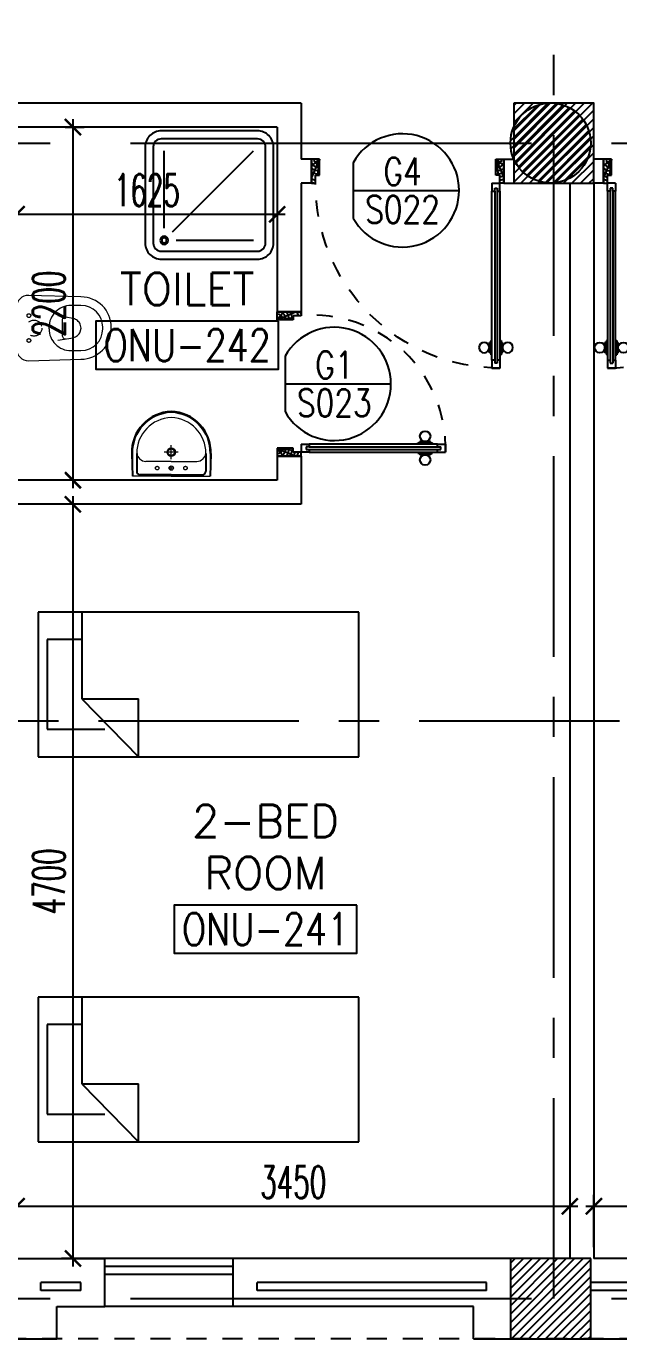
# Model space of a CAD drawing. Extents: x 88808.2 to 88899.2, y 39921.6 to 40001.1.
# Drawn here: x 88868.28 to 88871.98, y 39928.23 to 39936.41 of the extents above; entities that cross this region are included whole.
import ezdxf
from ezdxf.enums import TextEntityAlignment as Align

# ---------------------------------------------------------------- set-up
doc = ezdxf.new("R2010")
doc.units = 0
doc.header["$MEASUREMENT"] = 0
doc.header["$PDMODE"] = 34
for name, pattern in [('CENTER', [2, 1.25, -0.25, 0.25, -0.25]), ('CENTERX2', [4, 2.5, -0.5, 0.5, -0.5]), ('DASHED', [0.75, 0.5, -0.25]), ('HIDDEN', [0.375, 0.25, -0.125]), ('HIDDEN2', [0.1875, 0.125, -0.0625])]:
    doc.linetypes.add(name, pattern=pattern)
doc.layers.get('0').update_dxf_attribs({"linetype": 'CONTINUOUS'})
doc.layers.get('DEFPOINTS').update_dxf_attribs({"linetype": 'CONTINUOUS'})
for name, color, linetype in [('AXES', 11, 'CENTERX2'), ('AXES1', 11, 'CENTER'), ('COL', 2, 'CONTINUOUS'), ('DIM', 4, 'CONTINUOUS'), ('DOOR', 7, 'CONTINUOUS'), ('DOOR-CR', 4, 'CONTINUOUS'), ('DOOR-NO', 3, 'CONTINUOUS'), ('FIX', 3, 'CONTINUOUS'), ('FUR', 4, 'CONTINUOUS'), ('HAT', 8, 'CONTINUOUS'), ('HIDDEN', 9, 'HIDDEN2'), ('INSUL', 4, 'CONTINUOUS'), ('RM-BOX', 4, 'CONTINUOUS'), ('RM-NAME', 2, 'CONTINUOUS'), ('RM-NO', 2, 'CONTINUOUS'), ('WALL', 2, 'CONTINUOUS'), ('WIN', 3, 'CONTINUOUS')]:
    doc.layers.add(name, color=color, linetype=linetype)
doc.styles.add('ROMANS', font='ROMANS.shx', dxfattribs={"width": 0.6})
doc.dimstyles.new('STANDARD in', dxfattribs={"dimtxt": 0.2, "dimasz": 0.1, "dimexe": 0.07, "dimexo": 0.07, "dimgap": 0.05, "dimtad": 1, "dimdec": 0, "dimlfac": 1000, "dimzin": 0, "dimdsep": 46, "dimtxsty": 'ROMANS', "dimblk": 'ARCHTICK', "dimcen": 0.05, "dimdle": 0.05, "dimclrd": 4, "dimclre": 4, "dimclrt": 2, "dimadec": 0, "dimazin": 0, "dimtfac": 1, "dimtdec": 0, "dimtmove": 2, "dimatfit": 3, "dimfxl": 0, "dimtolj": 1, "dimtzin": 0, "dimarcsym": 0})

# ---------------------------------------------------------------- blocks, each defined once
blk = doc.blocks.new('_ARCHTICK')
at = {"color": 0, "linetype": 'ByBlock', "const_width": 0.15}
blk.add_lwpolyline([(-0.5, -0.5), (0.5, 0.5)], dxfattribs=at)
blk = doc.blocks.new('*D182')
at = {"layer": 'DEFPOINTS', "color": 0, "linetype": 'Continuous'}
for p in [(88875.2703, 39929.0554), (88875.2703, 39928.9181), (88871.8203, 39928.7296)]:
    blk.add_point(p, dxfattribs=at)
at = {"layer": 'DIM', "color": 4, "linetype": 'Continuous', "lineweight": -2}
for p, q in [((88871.8203, 39928.7996), (88871.8203, 39929.1254)), ((88875.2703, 39928.9881), (88875.2703, 39929.1254)), ((88871.7703, 39929.0554), (88875.3203, 39929.0554))]:
    blk.add_line(p, q, dxfattribs=at)
at = {"layer": 'DIM', "color": 4, "linetype": 'Continuous', "lineweight": -2, "xscale": 0.1, "yscale": 0.1, "zscale": 0.1, "rotation": 180}
blk.add_blockref('_ARCHTICK', (88871.8203, 39929.0554), dxfattribs=at)
at = {"layer": 'DIM', "color": 4, "linetype": 'Continuous', "lineweight": -2, "xscale": 0.1, "yscale": 0.1, "zscale": 0.1}
blk.add_blockref('_ARCHTICK', (88875.2703, 39929.0554), dxfattribs=at)
at = {"layer": 'DIM', "color": 2, "linetype": 'Continuous', "insert": (88873.5453, 39929.2054), "char_height": 0.2, "attachment_point": 5, "style": 'ROMANS'}
blk.add_mtext('\\A1;3450', dxfattribs=at)
blk = doc.blocks.new('*D181')
at = {"layer": 'DEFPOINTS', "color": 0, "linetype": 'Continuous'}
for p in [(88868.2203, 39929.3132), (88871.6703, 39929.3132), (88871.6703, 39929.0554)]:
    blk.add_point(p, dxfattribs=at)
at = {"layer": 'DIM', "color": 4, "linetype": 'Continuous', "lineweight": -2}
for p, q in [((88868.2203, 39929.2432), (88868.2203, 39928.9854)), ((88871.6703, 39929.2432), (88871.6703, 39928.9854)), ((88868.1703, 39929.0554), (88871.7203, 39929.0554))]:
    blk.add_line(p, q, dxfattribs=at)
at = {"layer": 'DIM', "color": 4, "linetype": 'Continuous', "lineweight": -2, "xscale": 0.1, "yscale": 0.1, "zscale": 0.1, "rotation": 180}
blk.add_blockref('_ARCHTICK', (88868.2203, 39929.0554), dxfattribs=at)
at = {"layer": 'DIM', "color": 4, "linetype": 'Continuous', "lineweight": -2, "xscale": 0.1, "yscale": 0.1, "zscale": 0.1}
blk.add_blockref('_ARCHTICK', (88871.6703, 39929.0554), dxfattribs=at)
at = {"layer": 'DIM', "color": 2, "linetype": 'Continuous', "insert": (88869.9453, 39929.2054), "char_height": 0.2, "attachment_point": 5, "style": 'ROMANS'}
blk.add_mtext('\\A1;3450', dxfattribs=at)
blk = doc.blocks.new('*D180')
at = {"layer": 'DEFPOINTS', "color": 0, "linetype": 'Continuous'}
for p in [(88869.1078, 39933.4296), (88868.571, 39928.7296), (88869.1703, 39928.7296)]:
    blk.add_point(p, dxfattribs=at)
at = {"layer": 'DIM', "color": 4, "linetype": 'Continuous', "lineweight": -2}
for p, q in [((88869.0378, 39933.4296), (88868.501, 39933.4296)), ((88868.571, 39933.4796), (88868.571, 39928.6796)), ((88869.1003, 39928.7296), (88868.501, 39928.7296))]:
    blk.add_line(p, q, dxfattribs=at)
at = {"layer": 'DIM', "color": 4, "linetype": 'Continuous', "lineweight": -2, "xscale": 0.1, "yscale": 0.1, "zscale": 0.1}
for p, rotation in [((88868.571, 39933.4296), 90), ((88868.571, 39928.7296), 270)]:
    blk.add_blockref('_ARCHTICK', p, dxfattribs=dict(at, rotation=rotation))
at = {"layer": 'DIM', "color": 2, "linetype": 'Continuous', "insert": (88868.421, 39931.0796), "char_height": 0.2, "attachment_point": 5, "rotation": 90, "style": 'ROMANS'}
blk.add_mtext('\\A1;4700', dxfattribs=at)
blk = doc.blocks.new('*D179')
at = {"layer": 'DEFPOINTS', "color": 0, "linetype": 'Continuous'}
for p in [(88868.4536, 39935.7796), (88868.571, 39933.5796), (88868.5965, 39933.5796)]:
    blk.add_point(p, dxfattribs=at)
at = {"layer": 'DIM', "color": 4, "linetype": 'Continuous', "lineweight": -2}
for p, q in [((88868.5236, 39935.7796), (88868.641, 39935.7796)), ((88868.571, 39935.8296), (88868.571, 39933.5296)), ((88868.5265, 39933.5796), (88868.501, 39933.5796))]:
    blk.add_line(p, q, dxfattribs=at)
at = {"layer": 'DIM', "color": 4, "linetype": 'Continuous', "lineweight": -2, "xscale": 0.1, "yscale": 0.1, "zscale": 0.1}
for p, rotation in [((88868.571, 39935.7796), 90), ((88868.571, 39933.5796), 270)]:
    blk.add_blockref('_ARCHTICK', p, dxfattribs=dict(at, rotation=rotation))
at = {"layer": 'DIM', "color": 2, "linetype": 'Continuous', "insert": (88868.421, 39934.6796), "char_height": 0.2, "attachment_point": 5, "rotation": 90, "style": 'ROMANS'}
blk.add_mtext('\\A1;2200', dxfattribs=at)
blk = doc.blocks.new('*D178')
at = {"layer": 'DEFPOINTS', "color": 0, "linetype": 'Continuous'}
for p in [(88868.2203, 39935.2367), (88869.8453, 39935.2367), (88869.8453, 39935.2367)]:
    blk.add_point(p, dxfattribs=at)
at = {"layer": 'DIM', "color": 4, "linetype": 'Continuous', "lineweight": -2}
blk.add_line((88868.1703, 39935.2367), (88869.8953, 39935.2367), dxfattribs=at)
at = {"layer": 'DIM', "color": 4, "linetype": 'Continuous', "lineweight": -2, "xscale": 0.1, "yscale": 0.1, "zscale": 0.1, "rotation": 180}
blk.add_blockref('_ARCHTICK', (88868.2203, 39935.2367), dxfattribs=at)
at = {"layer": 'DIM', "color": 4, "linetype": 'Continuous', "lineweight": -2, "xscale": 0.1, "yscale": 0.1, "zscale": 0.1}
blk.add_blockref('_ARCHTICK', (88869.8453, 39935.2367), dxfattribs=at)
at = {"layer": 'DIM', "color": 2, "linetype": 'Continuous', "insert": (88869.0328, 39935.3867), "char_height": 0.2, "attachment_point": 5, "style": 'ROMANS'}
blk.add_mtext('\\A1;1625', dxfattribs=at)
blk = doc.blocks.new('*X357')
at = {"color": 0}
for p, q in [((193088.6, 10708), (193541.5, 11161)), ((193088.6, 10761.1), (193488.5, 11161)), ((193088.6, 10814.1), (193435.5, 11161)), ((193088.6, 10867.1), (193382.4, 11161)), ((193088.6, 10920.2), (193329.4, 11161)), ((193088.6, 10973.2), (193276.4, 11161)), ((193088.6, 11026.2), (193223.3, 11161)), ((193088.6, 11079.3), (193170.3, 11161)), ((193088.6, 11132.3), (193117.3, 11161)), ((193094.5, 10661), (193588.6, 11155)), ((193147.6, 10661), (193588.6, 11102)), ((193200.6, 10661), (193588.6, 11048.9)), ((193253.6, 10661), (193588.6, 10995.9)), ((193306.7, 10661), (193588.6, 10942.9)), ((193359.7, 10661), (193588.6, 10889.8)), ((193412.7, 10661), (193588.6, 10836.8)), ((193465.8, 10661), (193588.6, 10783.8)), ((193518.8, 10661), (193588.6, 10730.7)), ((193571.8, 10661), (193588.6, 10677.7))]:
    blk.add_line(p, q, dxfattribs=at)
blk = doc.blocks.new('DOOR100')
at = {"layer": 'DOOR', "color": 0, "linetype": 'ByBlock'}
for p, q in [((-76.1, 1251.1), (-76.1, 1301.1)), ((-76.1, 1301.1), (-26.1, 1301.1)), ((-26.1, 1301.1), (-76.1, 1301.1)), ((-59.1, 1251.1), (-76.1, 1251.1)), ((-59.1, 1251.1), (-59.1, 1271.1)), ((-43.1, 1271.1), (-59.1, 1271.1)), ((-43.1, 1251.1), (-43.1, 1271.1)), ((-26.1, 1251.1), (-43.1, 1251.1)), ((-26.1, 1251.1), (-26.1, 1301.1)), ((-92.3, 1206.1), (-92.3, 1141.3)), ((-83.3, 1206.1), (-92.3, 1206.1)), ((-83.3, 1128.7), (-83.3, 1218.7)), ((-76.1, 1218.7), (-83.3, 1218.7)), ((-83.3, 1206.1), (-83.3, 1141.3)), ((-26.1, 1218.7), (-18.9, 1218.7)), ((-18.9, 1128.7), (-18.9, 1218.7)), ((-18.9, 1206.1), (-18.9, 1141.3)), ((-18.9, 1206.1), (-9.9, 1206.1)), ((-9.9, 1206.1), (-9.9, 1141.3)), ((-83.3, 1141.3), (-92.3, 1141.3)), ((-76.1, 1128.7), (-83.3, 1128.7)), ((-26.1, 1128.7), (-18.9, 1128.7)), ((-18.9, 1141.3), (-9.9, 1141.3)), ((-76.1, 200), (-59.1, 200)), ((-76.1, 150), (-76.1, 200)), ((-59.1, 200), (-59.1, 180)), ((-59.1, 180), (-43.1, 180)), ((-43.1, 200), (-26.1, 200)), ((-43.1, 180), (-43.1, 200)), ((-26.1, 200), (-26.1, 150)), ((-1201.1, 0), (-1201.1, 150)), ((-1201.1, 150), (-1176.1, 150)), ((-1201.1, 150), (-1201.1, 0)), ((-1176.1, 150), (-1176.1, 100)), ((-1176.1, 100), (-1151.1, 100)), ((-1151.1, 100), (-1151.1, 0)), ((-76.1, 150), (-26.1, 150)), ((-51.1, 100), (-51.1, 0)), ((-26.1, 100), (-51.1, 100)), ((-1.1, 150), (-26.1, 150)), ((-26.1, 150), (-26.1, 100)), ((-1.1, 150), (-1.1, 0)), ((-1151.1, 0), (-1201.1, 0)), ((-51.1, 0), (-1.1, 0))]:
    blk.add_line(p, q, dxfattribs=at)
at = {"layer": 'DOOR', "linetype": 'ByBlock'}
for p, q in [((-76.1, 1251.1), (-76.1, 200)), ((-59.1, 200), (-59.1, 1251.1)), ((-43.1, 200), (-43.1, 1251.1)), ((-26.1, 200), (-26.1, 1251.1))]:
    blk.add_line(p, q, dxfattribs=at)
at = {"layer": 'DOOR', "color": 9, "linetype": 'ByBlock'}
for p, q in [((-1151.1, 0), (-1201.1, 113.7)), ((-1151.1, 0), (-1164.4, 100)), ((-51.1, 0), (-1.1, 113.7)), ((-51.1, 0), (-37.7, 100)), ((-1151.1, 0), (-1201.1, 40.1)), ((-51.1, 0), (-1.1, 40.1))]:
    blk.add_line(p, q, dxfattribs=at)
at = {"layer": 'DOOR', "color": 0, "linetype": 'ByBlock'}
for centre in [(-124.6, 1173.7), (22.5, 1173.7)]:
    blk.add_circle(centre, 32.4, dxfattribs=at)
at = {"layer": 'DOOR', "linetype": 'HIDDEN', "ltscale": 0.5}
blk.add_arc((-26.8, 151.9), 1149.2, 89.96096, 180.09315, dxfattribs=at)
at = {"layer": 'DOOR', "color": 9, "linetype": 'ByBlock'}
for centre, radius, start, end in [((-1151.1, 0), 154.4, 103.71423, 108.89471), ((-1151.1, 0), 134.4, 100.71998, 111.84015), ((-1151.1, 0), 94.4, 90, 121.98181), ((-51.1, 0), 94.4, 58.01819, 90), ((-51.1, 0), 134.4, 68.15985, 79.28002), ((-51.1, 0), 114.4, 64.08384, 77.37743), ((-51.1, 0), 154.4, 71.10529, 76.28577), ((-1151.1, 0), 74.4, 90, 132.22357), ((-1151.1, 0), 54.4, 90, 156.79262), ((-1151.1, 0), 34.4, 90, 180), ((-1151.1, 0), 14.4, 90, 180), ((-51.1, 0), 74.4, 47.77643, 90), ((-51.1, 0), 54.4, 23.20738, 90), ((-51.1, 0), 34.4, 0, 90), ((-51.1, 0), 14.4, 0, 90)]:
    blk.add_arc(centre, radius, start, end, dxfattribs=at)
blk = doc.blocks.new('DOOR90')
at = {"layer": 'DOOR', "linetype": 'ByBlock'}
for p, q in [((0, 0), (-150, 0)), ((-200, -25), (-1000, -25)), ((-200, -42), (-1000, -42)), ((-200, -58), (-1000, -58)), ((-1000, -75), (-200, -75))]:
    blk.add_line(p, q, dxfattribs=at)
at = {"layer": 'DOOR', "color": 0, "linetype": 'ByBlock'}
for p, q in [((-150, 0), (-150, -25)), ((-150, 0), (0, 0)), ((0, -50), (0, 0)), ((-1050, -25), (-1050, -75)), ((-1050, -75), (-1050, -25)), ((-1000, -25), (-1050, -25)), ((-1000, -75), (-1050, -75)), ((-1020, -42), (-1020, -58)), ((-1000, -42), (-1020, -42)), ((-1000, -58), (-1020, -58)), ((-1000, -25), (-1000, -42)), ((-1000, -58), (-1000, -75)), ((-967.6, -25), (-967.6, -17.8)), ((-877.6, -17.8), (-967.6, -17.8)), ((-967.6, -75), (-967.6, -82.2)), ((-955, -17.8), (-955, -8.8)), ((-955, -8.8), (-890.2, -8.8)), ((-955, -17.8), (-890.2, -17.8)), ((-890.2, -17.8), (-890.2, -8.8)), ((-877.6, -25), (-877.6, -17.8)), ((-877.6, -75), (-877.6, -82.2)), ((-200, -42), (-200, -25)), ((-200, -25), (-150, -25)), ((-180, -42), (-200, -42)), ((-200, -75), (-200, -58)), ((-200, -58), (-180, -58)), ((-150, -75), (-200, -75)), ((-180, -58), (-180, -42)), ((-150, -75), (-150, -25)), ((-150, -25), (-100, -25)), ((-100, -25), (-100, -50)), ((-100, -50), (0, -50)), ((-877.6, -82.2), (-967.6, -82.2)), ((-955, -82.2), (-955, -91.2)), ((-955, -82.2), (-890.2, -82.2)), ((-955, -91.2), (-890.2, -91.2)), ((-890.2, -82.2), (-890.2, -91.2)), ((-150, -900), (-150, -875)), ((-150, -875), (-100, -875)), ((-100, -850), (0, -850)), ((-100, -875), (-100, -850)), ((0, -850), (0, -900)), ((0, -900), (-150, -900)), ((-150, -900), (0, -900))]:
    blk.add_line(p, q, dxfattribs=at)
at = {"layer": 'DOOR', "color": 9, "linetype": 'ByBlock'}
for p, q in [((0, -50), (-113.7, 0)), ((0, -50), (-40.1, 0)), ((0, -50), (-100, -36.6)), ((0, -850), (-113.7, -900)), ((0, -850), (-100, -863.4)), ((0, -850), (-40.1, -900))]:
    blk.add_line(p, q, dxfattribs=at)
at = {"layer": 'DOOR', "color": 0, "linetype": 'ByBlock'}
for centre in [(-922.6, 23.5), (-922.6, -123.5)]:
    blk.add_circle(centre, 32.4, dxfattribs=at)
at = {"layer": 'DOOR', "color": 9, "linetype": 'ByBlock'}
for centre, radius, start, end in [((0, -50), 74.4, 137.77643, 180), ((0, -50), 54.4, 113.20738, 180), ((0, -50), 154.4, 161.10529, 166.28577), ((0, -50), 134.4, 158.15985, 169.28002), ((0, -50), 114.4, 154.08384, 167.37743), ((0, -50), 94.4, 148.01819, 180), ((0, -50), 34.4, 90, 180), ((0, -50), 14.4, 90, 180), ((0, -850), 154.4, 193.71423, 198.89471), ((0, -850), 134.4, 190.71998, 201.84015), ((0, -850), 94.4, 180, 211.98181), ((0, -850), 74.4, 180, 222.22357), ((0, -850), 54.4, 180, 246.79262), ((0, -850), 34.4, 180, 270), ((0, -850), 14.4, 180, 270)]:
    blk.add_arc(centre, radius, start, end, dxfattribs=at)
at = {"layer": 'DOOR', "linetype": 'HIDDEN', "ltscale": 0.5}
blk.add_arc((-222.2, -50), 828.2, 178.27012, 275.00304, dxfattribs=at)
blk = doc.blocks.new('LAV1')
at = {"layer": 'FIX', "linetype": 'ByBlock', "ltscale": 0.3}
for p, q in [((-280, 210), (-275, 50)), ((-245, 210), (-245, 85)), ((245, 210), (245, 85)), ((280, 210), (275, 50)), ((0, 60), (-220.2, 60)), ((0, 60), (220.2, 60))]:
    blk.add_line(p, q, dxfattribs=at)
at = {"layer": 'FIX', "linetype": 'Continuous', "lineweight": 20}
for p, q in [((-275, 210), (-275, 50)), ((275, 210), (275, 50)), ((0, 155), (-181.4, 155)), ((0, 155), (181.4, 155)), ((0, 50), (-275, 50)), ((0, 50), (-252.5, 50)), ((0, 50), (275, 50)), ((0, 50), (252.5, 50))]:
    blk.add_line(p, q, dxfattribs=at)
at = {"layer": 'FIX', "linetype": 'DASHED', "lineweight": 20, "ltscale": 0.05}
for p, q in [((49.5, 220), (-50.5, 220)), ((-0.5, 170), (-0.5, 270)), ((-0.5, 170), (-0.5, 270))]:
    blk.add_line(p, q, dxfattribs=at)
at = {"layer": 'FIX', "lineweight": 20}
for p, q in [((15.6, 107.5), (-15.5, 107.5)), ((0, 92), (0, 123))]:
    blk.add_line(p, q, dxfattribs=at)
for centre, radius in [((-0.5, 220), 29.5), ((-0.5, 220), 22.5), ((0, 107.5), 15.5)]:
    blk.add_circle(centre, radius, dxfattribs=at)
at = {"layer": 'FIX', "linetype": 'HIDDEN', "lineweight": 20, "ltscale": 0.05}
for centre in [(-100, 107.5), (100, 107.5)]:
    blk.add_circle(centre, 12.4, dxfattribs=at)
at = {"layer": 'FIX', "linetype": 'ByBlock', "ltscale": 0.3}
for centre, radius, start, end in [((6.9, 220), 287, 91.37765, 182.00641), ((-6.9, 220), 287, 357.99359, 88.62235), ((-220.1, 84.9), 24.9, 179.70214, 269.94861), ((220.1, 84.9), 24.9, 270.05139, 0.29786)]:
    blk.add_arc(centre, radius, start, end, dxfattribs=at)
at = {"layer": 'FIX', "linetype": 'Continuous', "lineweight": 20}
for centre, radius, start, end in [((8.4, 216.7), 283.4, 91.6988, 181.35097), ((7.6, 212.5), 252.7, 91.73281, 180.48842), ((-8.4, 216.7), 283.4, 358.64903, 88.3012), ((-7.6, 212.5), 252.7, 359.51158, 88.26719), ((-179.2, 221.8), 66.9, 190.20056, 268.07863), ((179.2, 221.8), 66.9, 271.92137, 349.79944)]:
    blk.add_arc(centre, radius, start, end, dxfattribs=at)
blk = doc.blocks.new('SHR1')
at = {"layer": 'FIX'}
for p, q in [((-195.7, 195.7), (-700, 700)), ((-142.7, 217.7), (-142.7, 700)), ((-217.7, 142.7), (-700, 142.7))]:
    blk.add_line(p, q, dxfattribs=at)
for points in [[(-825, 125), (-825, 725, -0.414214), (-725, 825), (-125, 825, -0.414214), (-25, 725), (-25, 125, -0.414214), (-125, 25), (-725, 25, -0.414214)], [(-775, 125), (-775, 725, -0.414214), (-725, 775), (-125, 775, -0.414214), (-75, 725), (-75, 125, -0.414214), (-125, 75), (-725, 75, -0.414214)]]:
    blk.add_lwpolyline(points, format="xyb", close=True, dxfattribs=at)
for radius in [25, 15]:
    blk.add_circle((-142.7, 142.7), radius, dxfattribs=at)
blk = doc.blocks.new('WC1')
at = {"layer": 'FIX', "lineweight": 20}
for p, q in [((-210, 203.8), (-538, 193.8)), ((-475, 140.8), (-538, 140.8)), ((-727, 4.8), (-727, -4.8)), ((-674, 4.8), (-674, -4.8)), ((-533.7, 24.2), (-539.5, 0)), ((-539.5, 0), (-533.7, -24.2)), ((-394.8, 75.7), (-490.4, 60.1)), ((-339, 4.8), (-339, -4.8)), ((-490.4, -60.1), (-394.8, -75.7)), ((-538, -140.8), (-475, -140.8)), ((-538, -193.8), (-210, -203.8))]:
    blk.add_line(p, q, dxfattribs=at)
at = {"layer": 'FIX', "linetype": 'Continuous', "lineweight": 20}
blk.add_line((-420.1, -47.3), (-420.4, 44.6), dxfattribs=at)
at = {"layer": 'FIX', "lineweight": 20}
blk.add_lwpolyline([(-213.2, -203.8), (-210, -203.8, 0.414214), (-137, -130.8), (-137, 0), (-137, 130.8, 0.414214), (-210, 203.8)], format="xyb", dxfattribs=at)
at = {"layer": 'FIX', "linetype": 'HIDDEN', "lineweight": 20, "ltscale": 0.05}
for centre in [(-213.2, 77.5), (-213.2, -77.5)]:
    blk.add_circle(centre, 11.6, dxfattribs=at)
at = {"layer": 'FIX', "linetype": 'HIDDEN2', "lineweight": 20, "ltscale": 0.3}
blk.add_circle((-245, 0), 49.8, dxfattribs=at)
at = {"layer": 'FIX', "lineweight": 20}
for centre, radius, start, end in [((-538, 4.8), 189, 90, 180), ((-538, 4.8), 136, 90, 180), ((-475, 4.8), 136, 360, 90), ((-473, -6.9), 68.2, 128.92417, 152.84682), ((-464.4, -17.6), 82, 108.49595, 128.92417), ((-538, -4.8), 189, 180, 270), ((-538, -4.8), 136, 180, 270), ((-473, 6.9), 68.2, 207.15318, 231.07583), ((-464.4, 17.6), 82, 231.07583, 251.50405), ((-475, -4.8), 136, 270, 0)]:
    blk.add_arc(centre, radius, start, end, dxfattribs=at)
at = {"layer": 'FIX', "linetype": 'Continuous', "lineweight": 20}
for centre, start, end in [((-442.7, 45.5), 357.66621, 91.61215), ((-442.4, -45.6), 268.38785, 2.33379)]:
    blk.add_arc(centre, 22.3, start, end, dxfattribs=at)
blk = doc.blocks.new('*X63')
at = {"color": 0}
for p, q in [((73379.2, 125457.6), (73871.3, 125949.7)), ((73379.2, 125510.7), (73818.3, 125949.7)), ((73379.2, 125563.7), (73765.3, 125949.7)), ((73379.2, 125616.7), (73712.2, 125949.7)), ((73379.2, 125669.8), (73659.2, 125949.7)), ((73379.2, 125722.8), (73606.2, 125949.7)), ((73379.2, 125775.8), (73553.1, 125949.7)), ((73379.2, 125828.9), (73500.1, 125949.7)), ((73379.2, 125881.9), (73447.1, 125949.7)), ((73379.2, 125934.9), (73394, 125949.7)), ((73424.4, 125449.7), (73879.2, 125904.6)), ((73477.4, 125449.7), (73879.2, 125851.6)), ((73530.4, 125449.7), (73879.2, 125798.5)), ((73583.5, 125449.7), (73879.2, 125745.5)), ((73636.5, 125449.7), (73879.2, 125692.5)), ((73689.5, 125449.7), (73879.2, 125639.4)), ((73742.6, 125449.7), (73879.2, 125586.4)), ((73795.6, 125449.7), (73879.2, 125533.4)), ((73848.6, 125449.7), (73879.2, 125480.3))]:
    blk.add_line(p, q, dxfattribs=at)
blk = doc.blocks.new('COL50')
at = {"layer": 'COL'}
blk.add_lwpolyline([(-250, 250), (-250, -250), (250, -250), (250, 250)], close=True, dxfattribs=at)
blk = doc.blocks.new('RM1')
at = {"layer": 'RM-BOX'}
blk.add_lwpolyline([(569.9, -200), (-569.9, -200), (-569.9, -500), (569.9, -500)], close=True, dxfattribs=at)
at = {"layer": 'RM-NAME', "style": 'ROMANS'}
for tag, p in [('ROOMNAME1', (0, 323.8)), ('ROOMNAME2', (0, 0))]:
    blk.add_attdef(tag, text='', height=200, dxfattribs=at).set_placement(p, align=Align.MIDDLE)
at = {"layer": 'RM-NO', "style": 'ROMANS', "width": 0.8}
blk.add_attdef('ROOMNO', text='', height=200, dxfattribs=at).set_placement((0, -350), align=Align.MIDDLE)
blk = doc.blocks.new('DD1')
at = {"layer": 'DOOR-CR'}
blk.add_line((-307.6, 0), (352.8, 0), dxfattribs=at)
blk.add_lwpolyline([(-307.6, -172.9, 3.820224), (-307.6, 172.9)], format="xyb", close=True, dxfattribs=at)
at = {"layer": 'DOOR-NO', "style": 'ROMANS', "width": 0.8}
for tag, p in [('G', (0, 141.5)), ('000', (0, -141.4))]:
    blk.add_attdef(tag, text='', height=204, dxfattribs=at).set_placement(p, align=Align.MIDDLE)
blk = doc.blocks.new('AH20A')
at = {"layer": 'FUR'}
for p, q in [((0, 0.5), (0, -0.5)), ((1, 0.5), (0, 0.5)), ((0.1358, 0.5), (0.1358, -0.0987)), ((1, -0.5), (1, 0.5)), ((0.1358, 0.3112), (0.0277, 0.3112)), ((0.0277, 0.3112), (0.0277, -0.3087)), ((0.1358, -0.0987), (0.3125, -0.5)), ((0.1358, -0.0987), (0.3125, -0.0987)), ((0.3125, -0.5), (0.3125, -0.0987)), ((0.0277, -0.3087), (0.2076, -0.3087)), ((0, -0.5), (1, -0.5))]:
    blk.add_line(p, q, dxfattribs=at)

msp = doc.modelspace()

# ---------------------------------------------------------------- hatches: boundary and pattern name
at = {"layer": 'HAT'}
h = msp.add_hatch(dxfattribs=at)
h.set_pattern_fill('ANSI31', color=256, scale=0.3, style=0)
h.set_pattern_definition([(45, (88810.309963, 39892.046226), (-0.026516504, 0.026516504), [])])
h.paths.add_polyline_path([(88871.3003, 39935.6807), (88871.5503, 39935.6807), (88871.5503, 39935.9307, 0.414214)])
h.paths.add_polyline_path([(88871.5503, 39935.9307), (88871.5503, 39935.6807), (88871.8003, 39935.6807, 0.414214)])
h.paths.add_polyline_path([(88871.8003, 39935.6807), (88871.5503, 39935.6807), (88871.5503, 39935.4307, 0.414214)])
h.paths.add_polyline_path([(88871.5503, 39935.6807), (88871.3003, 39935.6807, 0.414214), (88871.5503, 39935.4307)])

# ---------------------------------------------------------------- linework, layer by layer
at = {"layer": 'AXES'}
for p, q in [((88808.9303, 39935.6796), (88876.9703, 39935.6796)), ((88808.9303, 39928.4796), (88876.9991, 39928.4796))]:
    msp.add_line(p, q, dxfattribs=at)
at = {"layer": 'AXES1'}
for p, q in [((88871.5703, 39928.4796), (88871.5703, 39987.2996)), ((88818.7303, 39932.0796), (88876.9703, 39932.0796))]:
    msp.add_line(p, q, dxfattribs=at)
at = {"layer": 'COL'}
for p, q in [((88871.8003, 39928.7296), (88871.3003, 39928.7296)), ((88871.3003, 39928.7296), (88871.3003, 39928.2296)), ((88871.8003, 39928.2296), (88871.8003, 39928.7296)), ((88871.3003, 39928.2296), (88871.8003, 39928.2296))]:
    msp.add_line(p, q, dxfattribs=at)
at = {"layer": 'HIDDEN'}
msp.add_line((88894.1545, 39928.2296), (88861.0703, 39928.2296), dxfattribs=at)
at = {"layer": 'INSUL'}
for p, q in [((88868.3703, 39928.5296), (88868.3703, 39928.5796)), ((88868.6203, 39928.5796), (88868.3703, 39928.5796)), ((88868.6203, 39928.5296), (88868.3703, 39928.5296)), ((88868.6203, 39928.5296), (88868.6203, 39928.5796)), ((88871.1503, 39928.5796), (88869.7203, 39928.5796)), ((88869.7203, 39928.5296), (88869.7203, 39928.5796)), ((88871.1503, 39928.5296), (88869.7203, 39928.5296)), ((88871.1503, 39928.5296), (88871.1503, 39928.5796)), ((88873.4203, 39928.5796), (88871.8003, 39928.5796)), ((88873.4203, 39928.5296), (88871.8003, 39928.5296))]:
    msp.add_line(p, q, dxfattribs=at)
at = {"layer": 'WALL'}
for p, q in [((88869.9953, 39935.9296), (88868.2203, 39935.9296)), ((88869.9953, 39935.9296), (88869.9953, 39935.5796)), ((88869.8453, 39935.7796), (88869.8453, 39934.6296)), ((88870.0597, 39935.5796), (88869.9953, 39935.5796)), ((88870.0597, 39935.5796), (88870.0597, 39935.4296)), ((88871.2597, 39935.5796), (88871.2597, 39935.4296)), ((88871.2597, 39935.5796), (88871.3203, 39935.5796)), ((88871.8808, 39935.5796), (88871.8203, 39935.5796)), ((88871.8808, 39935.5796), (88871.8808, 39935.4296)), ((88870.0597, 39935.4296), (88869.9953, 39935.4296)), ((88869.9953, 39935.4296), (88869.9953, 39934.6296)), ((88871.2597, 39935.4296), (88871.3203, 39935.4296)), ((88871.6703, 39935.4296), (88871.6703, 39928.7296)), ((88871.8808, 39935.4296), (88871.8203, 39935.4296)), ((88871.8203, 39935.4296), (88871.8203, 39928.7296)), ((88869.8453, 39933.7296), (88869.8453, 39933.5796)), ((88869.9953, 39933.7296), (88869.9953, 39933.4296)), ((88868.2203, 39928.7296), (88868.7703, 39928.7296)), ((88868.7703, 39928.4296), (88868.7703, 39928.7296)), ((88871.6703, 39928.7296), (88869.5703, 39928.7296)), ((88869.5703, 39928.4296), (88869.5703, 39928.7296)), ((88872.0703, 39928.7296), (88871.8203, 39928.7296)), ((88873.5703, 39928.7296), (88871.8203, 39928.7296)), ((88868.4703, 39928.4296), (88868.7703, 39928.4296)), ((88868.4703, 39928.2296), (88868.4703, 39928.4296)), ((88871.0703, 39928.4296), (88869.5703, 39928.4296)), ((88871.0703, 39928.2296), (88871.0703, 39928.4296)), ((88867.4703, 39928.2296), (88868.4703, 39928.2296)), ((88871.0703, 39928.2296), (88872.0703, 39928.2296))]:
    msp.add_line(p, q, dxfattribs=at)
at = {"layer": 'WALL', "linetype": 'ByBlock'}
for p, q in [((88869.8453, 39935.7796), (88868.2203, 39935.7796)), ((88869.9953, 39934.6296), (88869.8453, 39934.6296)), ((88869.9953, 39933.7296), (88869.8453, 39933.7296)), ((88869.8453, 39933.5796), (88868.2203, 39933.5796)), ((88869.9953, 39933.4296), (88868.2203, 39933.4296))]:
    msp.add_line(p, q, dxfattribs=at)
at = {"layer": 'WALL'}
msp.add_circle((88871.5503, 39935.6807), 0.25, dxfattribs=at)
at = {"layer": 'WIN'}
for p, q in [((88869.5703, 39928.7296), (88868.7703, 39928.7296)), ((88869.5703, 39928.6796), (88868.7703, 39928.6796)), ((88869.5703, 39928.6296), (88868.7703, 39928.6296)), ((88869.5703, 39928.4296), (88868.7703, 39928.4296))]:
    msp.add_line(p, q, dxfattribs=at)

# ---------------------------------------------------------------- block references
at = {"layer": 'COL', "xscale": 0.001, "yscale": 0.001, "zscale": 0.001}
msp.add_blockref('COL50', (88871.5703, 39935.6796), dxfattribs=at)
msp.add_blockref('COL50', (88871.5703, 39935.6796), dxfattribs=at)
at = {"layer": 'DOOR', "color": 0, "linetype": 'Continuous', "yscale": 0.001, "zscale": 0.001, "rotation": 180}
for p, xscale in [((88871.2608, 39935.5796), -0.001), ((88871.8797, 39935.5796), 0.001)]:
    msp.add_blockref('DOOR100', p, dxfattribs=dict(at, xscale=xscale))
at = {"layer": 'DOOR', "color": 0, "linetype": 'ByBlock', "xscale": 0.001, "yscale": 0.001, "zscale": 0.001, "rotation": 180}
msp.add_blockref('DOOR90', (88869.8453, 39933.7296), dxfattribs=at)
at = {"layer": 'DOOR-NO'}
ref = msp.add_blockref('DD1', (88870.6268, 39935.3851), dxfattribs=dict(at, xscale=0.001, yscale=0.001, zscale=0.001))
ref.add_attrib('G', 'G4', dxfattribs={"height": 0.17, "style": 'ROMANS', "width": 0.8}).set_placement((88870.6268, 39935.503), align=Align.MIDDLE)
ref.add_attrib('000', 'S022', dxfattribs={"height": 0.17, "style": 'ROMANS', "width": 0.8}).set_placement((88870.6268, 39935.2672), align=Align.MIDDLE)
ref = msp.add_blockref('DD1', (88870.2016, 39934.1796), dxfattribs=dict(at, xscale=0.001, yscale=0.001, zscale=0.001))
ref.add_attrib('G', 'G1', dxfattribs={"height": 0.17, "style": 'ROMANS', "width": 0.8}).set_placement((88870.2016, 39934.2975), align=Align.MIDDLE)
ref.add_attrib('000', 'S023', dxfattribs={"height": 0.17, "style": 'ROMANS', "width": 0.8}).set_placement((88870.2016, 39934.0617), align=Align.MIDDLE)
at = {"layer": 'FIX'}
for name, p, xscale, yscale, zscale in [('SHR1', (88868.9973, 39934.9316), -0.001, 0.001, 0.001), ('LAV1', (88869.1848, 39933.5606), 0.0008799999997863779, 0.0008799999997863779, 0.00087999999978), ('AH20A', (88868.3543, 39932.3064), 2, 0.9, 2), ('AH20A', (88868.3543, 39929.9076), 2, 0.9, 2)]:
    msp.add_blockref(name, p, dxfattribs=dict(at, xscale=xscale, yscale=yscale, zscale=zscale))
at = {"layer": 'FIX', "xscale": 0.001, "yscale": 0.001, "zscale": 0.001, "rotation": 180}
msp.add_blockref('WC1', (88868.0833, 39934.5276), dxfattribs=at)
at = {"layer": 'HAT', "zscale": 0.001}
for name, p, xscale, yscale in [('*X63', (88797.941, 39809.9798), 0.001, 0.001), ('*X357', (88678.2117, 39917.5686), 0.001000000047497451, 0.0009999999892897904)]:
    msp.add_blockref(name, p, dxfattribs=dict(at, xscale=xscale, yscale=yscale))
at = {"layer": 'RM-NO', "xscale": 0.001, "yscale": 0.001, "zscale": 0.001}
for p, values in [((88869.2841, 39934.771), {'ROOMNO': 'ONU-242', 'ROOMNAME2': 'TOILET'}), ((88869.7723, 39931.1318), {'ROOMNO': 'ONU-241', 'ROOMNAME2': 'ROOM', 'ROOMNAME1': '2-BED'})]:
    msp.add_blockref('RM1', p, dxfattribs=at).add_auto_attribs(values)

# ---------------------------------------------------------------- dimensions: what is measured, and where the dimension line sits
at = {"layer": 'DIM', "color": 0, "linetype": 'Continuous'}
for base, p1, p2, picture, middle in [((88868.571, 39933.5796), (88868.4536, 39935.7796), (88868.5965, 39933.5796), '*D179', (88868.421, 39934.6796)), ((88868.571, 39928.7296), (88869.1078, 39933.4296), (88869.1703, 39928.7296), '*D180', (88868.421, 39931.0796))]:
    dim = msp.add_linear_dim(base=base, p1=p1, p2=p2, angle=90, dimstyle='STANDARD in', dxfattribs=at)
    dim.commit()
    dim.dimension.update_dxf_attribs({"geometry": picture, "text_midpoint": middle})
for base, p1, p2, picture, middle in [((88869.8453, 39935.2367), (88868.2203, 39935.2367), (88869.8453, 39935.2367), '*D178', (88869.0328, 39935.3867)), ((88871.6703, 39929.0554), (88868.2203, 39929.3132), (88871.6703, 39929.3132), '*D181', (88869.9453, 39929.2054)), ((88875.2703, 39929.0554), (88871.8203, 39928.7296), (88875.2703, 39928.9181), '*D182', (88873.5453, 39929.2054))]:
    dim = msp.add_linear_dim(base=base, p1=p1, p2=p2, dimstyle='STANDARD in', dxfattribs=at)
    dim.commit()
    dim.dimension.update_dxf_attribs({"geometry": picture, "text_midpoint": middle})

doc.saveas('drawing.dxf')
